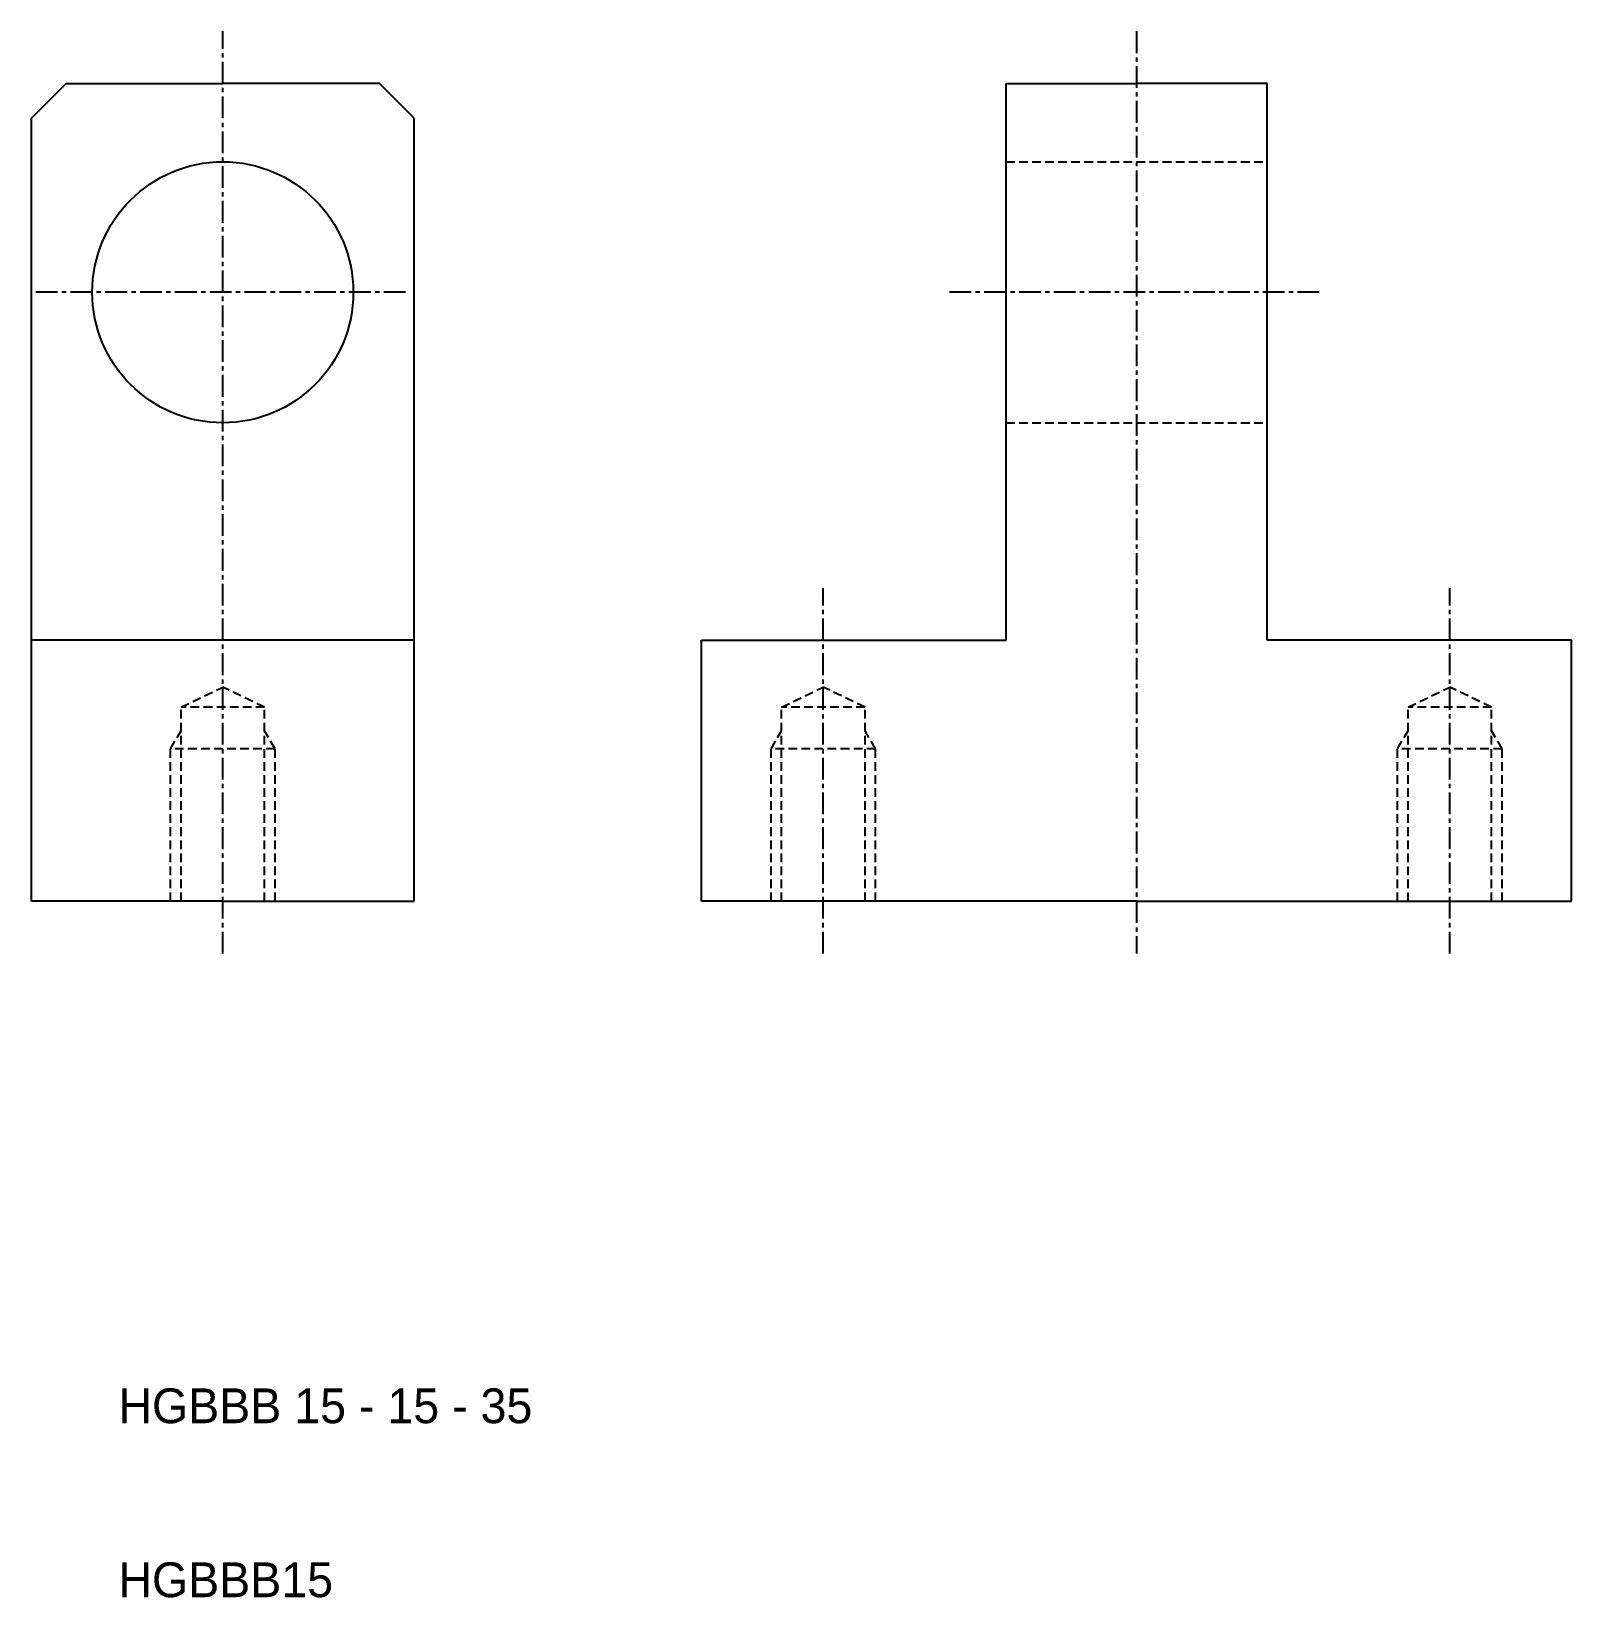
# Model space of a CAD drawing. Extents: x 185.2 to 273.7, y 388.5 to 478.5.
import ezdxf

# ---------------------------------------------------------------- set-up
doc = ezdxf.new("R2010")
doc.units = 0
doc.linetypes.add('CENTER', pattern=[2, 1.25, -0.25, 0.25, -0.25])
doc.linetypes.add('DASHED', pattern=[0.75, 0.5, -0.25])
doc.layers.get('0').update_dxf_attribs({"linetype": 'CONTINUOUS'})
doc.layers.add('CENTER', color=1, linetype='CENTER')

msp = doc.modelspace()

# ---------------------------------------------------------------- linework, layer by layer
at = {"color": 7, "linetype": 'CONTINUOUS'}
for p, q in [((185.151, 473.501), (187.151, 475.501)), ((187.151, 475.501), (196.151, 475.501)), ((205.151, 475.501), (196.151, 475.501)), ((207.151, 473.501), (205.151, 475.501)), ((241.151, 443.501), (241.151, 475.501)), ((241.151, 475.501), (248.651, 475.501)), ((256.151, 475.501), (248.651, 475.501)), ((256.151, 443.501), (256.151, 475.501)), ((185.151, 428.501), (185.151, 473.501)), ((207.151, 428.501), (207.151, 473.501)), ((207.151, 443.501), (185.151, 443.501)), ((223.651, 428.501), (223.651, 443.501)), ((223.651, 443.501), (241.151, 443.501)), ((273.651, 443.501), (256.151, 443.501)), ((273.651, 428.501), (273.651, 443.501)), ((196.151, 428.501), (185.151, 428.501)), ((196.151, 428.501), (207.151, 428.501)), ((248.651, 428.501), (223.651, 428.501)), ((248.651, 428.501), (273.651, 428.501))]:
    msp.add_line(p, q, dxfattribs=at)
at = {"color": 3, "linetype": 'DASHED'}
for p, q in [((241.151, 471.001), (256.151, 471.001)), ((241.151, 456.001), (256.151, 456.001)), ((193.751, 439.66), (196.151, 440.803)), ((198.551, 439.66), (196.151, 440.803)), ((228.251, 439.66), (230.651, 440.803)), ((233.051, 439.66), (230.651, 440.803)), ((264.251, 439.66), (266.651, 440.803)), ((269.051, 439.66), (266.651, 440.803)), ((198.551, 439.66), (193.751, 439.66)), ((193.751, 428.501), (193.751, 439.66)), ((198.551, 428.501), (198.551, 439.66)), ((233.051, 439.66), (228.251, 439.66)), ((228.251, 428.501), (228.251, 439.66)), ((233.051, 428.501), (233.051, 439.66)), ((264.251, 428.501), (264.251, 439.66)), ((269.051, 439.66), (264.251, 439.66)), ((269.051, 428.501), (269.051, 439.66)), ((193.151, 437.26), (193.751, 438.299)), ((199.151, 437.26), (198.551, 438.299)), ((227.651, 437.26), (228.251, 438.299)), ((233.651, 437.26), (233.051, 438.299)), ((263.651, 437.26), (264.251, 438.299)), ((269.651, 437.26), (269.051, 438.299)), ((199.151, 437.26), (193.151, 437.26)), ((193.151, 428.501), (193.151, 437.26)), ((199.151, 428.501), (199.151, 437.26)), ((233.651, 437.26), (227.651, 437.26)), ((227.651, 428.501), (227.651, 437.26)), ((233.651, 428.501), (233.651, 437.26)), ((263.651, 428.501), (263.651, 437.26)), ((269.651, 437.26), (263.651, 437.26)), ((269.651, 428.501), (269.651, 437.26))]:
    msp.add_line(p, q, dxfattribs=at)
at = {"color": 7, "linetype": 'CONTINUOUS'}
msp.add_circle((196.151, 463.501), 7.5, dxfattribs=at)
at = {"layer": 'CENTER', "color": 1, "linetype": 'CENTER'}
for p, q in [((196.151, 425.501), (196.151, 478.501)), ((248.651, 478.501), (248.651, 425.501)), ((206.651, 463.501), (185.151, 463.501)), ((259.151, 463.501), (237.88, 463.501)), ((230.651, 425.501), (230.651, 446.501)), ((266.651, 425.501), (266.651, 446.501))]:
    msp.add_line(p, q, dxfattribs=at)

# ---------------------------------------------------------------- texts
at = {"color": 7, "linetype": 'CONTINUOUS'}
for s, p in [('HGBBB 15 - 15 - 35', (190.151, 398.501)), ('HGBBB15', (190.151, 388.501))]:
    msp.add_text(s, height=2, dxfattribs=at).set_placement(p)

doc.saveas('drawing.dxf')
